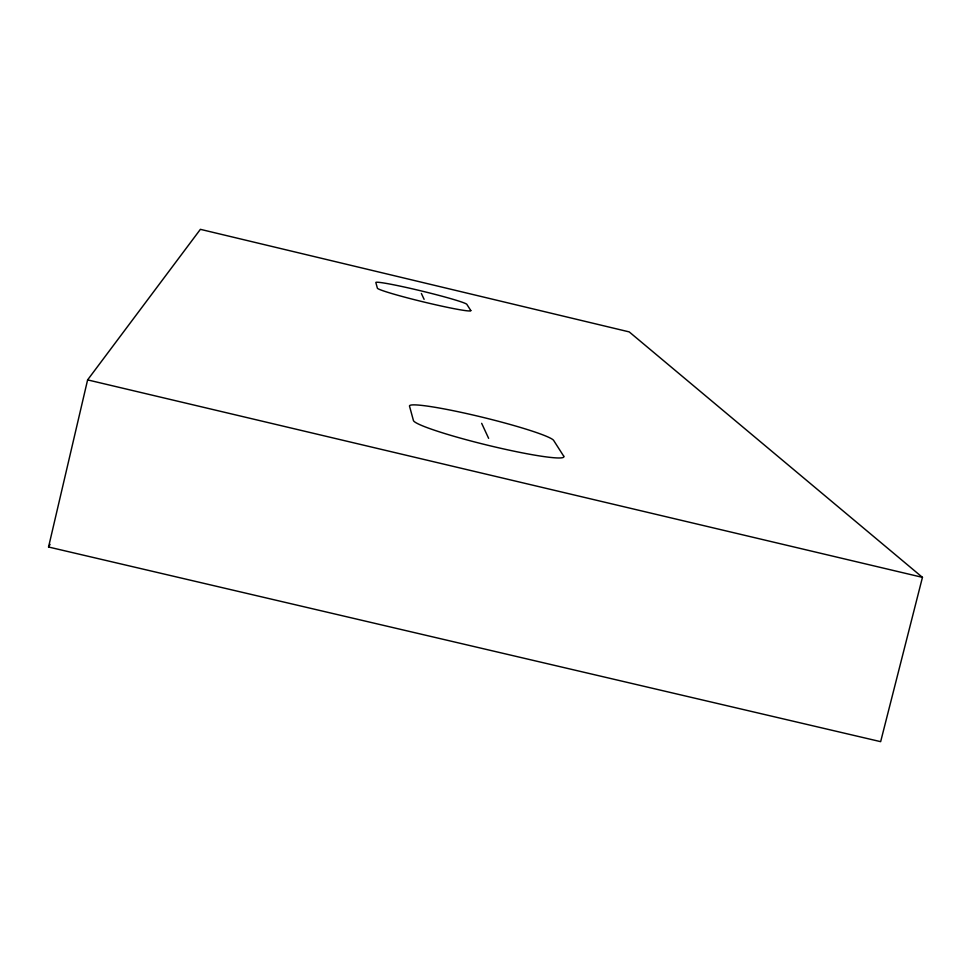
<?xml version="1.0" encoding="UTF-8"?>
<svg xmlns="http://www.w3.org/2000/svg" width="971" height="971" viewBox="0 0 971 971"><rect width="100%" height="100%" fill="white"/><g stroke="black" fill="none" stroke-linecap="round" stroke-linejoin="round"><path stroke-width="1.46" d="M48.55 547.013L87.608 379.892L200.39 229.338L629.22 331.9L922.45 577.357L880.648 741.662L48.55 547.013L50.043 544.379M87.608 379.892L922.45 577.357M421.378 293.473L424.109 299.347M481.665 423.332L488.631 438.346M470.765 310.502L466.833 304.336A46.802 2.476 13.6 0 0 420.03 290.632A46.802 2.476 13.6 0 0 375.862 282.597L377.391 288.193A48.052 2.61 13.6 0 0 425.492 302.406A48.052 2.61 13.6 0 0 470.765 310.502M563.678 456.127L553.64 440.409A74.233 6.227 13.7 0 0 478.315 416.256A74.233 6.227 13.7 0 0 409.531 406.206L413.428 420.516A77.413 6.761 13.7 0 0 492.261 446.32A77.413 6.761 13.7 0 0 563.678 456.127"/></g></svg>
